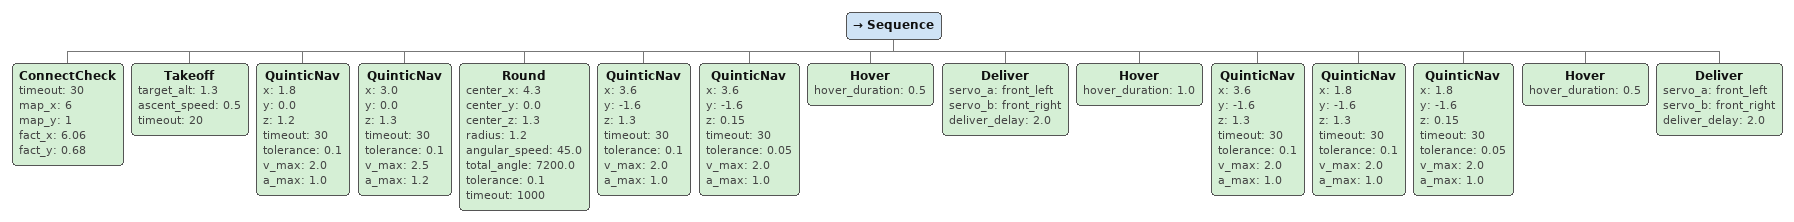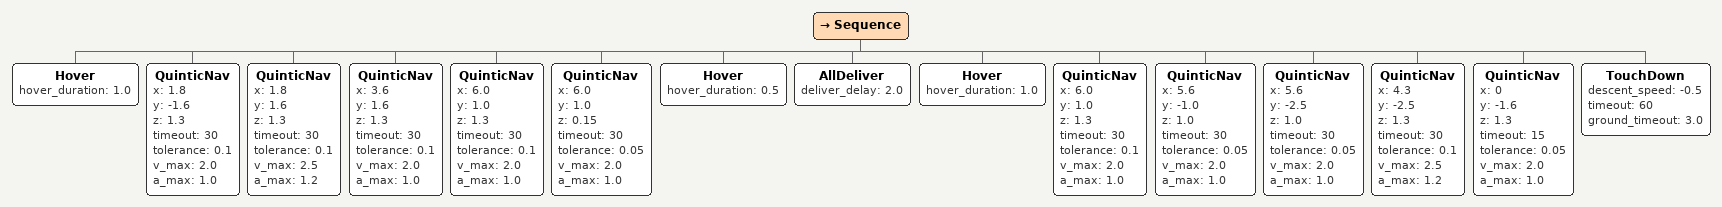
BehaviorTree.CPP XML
<Sequence>

    <!--step0:起飞-->
    <ConnectCheck timeout="30" map_x="6" map_y="1" fact_x="6.06" fact_y="0.68"/>
    <Takeoff target_alt="1.3" ascent_speed="0.5" timeout="20"/>

    <!-- step1: QR -->
    <QuinticNav x="1.8" y="0.0" z="1.2" timeout="30" tolerance="0.1" v_max="2.0" a_max="1.0"/>

    <!-- step2: 绕飞 -->
    <QuinticNav x="3.0" y="0.0" z="1.3" timeout="30" tolerance="0.1" v_max="2.5" a_max="1.2"/>
    <Round center_x="4.3" center_y="0.0" center_z="1.3" radius="1.2" angular_speed="45.0" total_angle="7200.0" tolerance="0.1" timeout="1000"/>

    <!-- step3.1: 第1个投送点 -->
    <QuinticNav x="3.6" y="-1.6" z="1.3" timeout="30" tolerance="0.1" v_max="2.0" a_max="1.0"/>
    <QuinticNav x="3.6" y="-1.6" z="0.15" timeout="30" tolerance="0.05" v_max="2.0" a_max="1.0"/>
    <Hover hover_duration="0.5"/>
    <Deliver servo_a="front_left" servo_b="front_right" deliver_delay="2.0"/>
    <Hover hover_duration="1.0"/>
    <QuinticNav x="3.6" y="-1.6" z="1.3" timeout="30" tolerance="0.1" v_max="2.0" a_max="1.0"/>

    <!-- step3.2: 第2个投送点 -->
    <QuinticNav x="1.8" y="-1.6" z="1.3" timeout="30" tolerance="0.1" v_max="2.0" a_max="1.0"/>
    <QuinticNav x="1.8" y="-1.6" z="0.15" timeout="30" tolerance="0.05" v_max="2.0" a_max="1.0"/>
    <Hover hover_duration="0.5"/>
    <Deliver servo_a="front_left" servo_b="front_right" deliver_delay="2.0"/>

</Sequence>

<Sequence>

    <Hover hover_duration="1.0"/>
    <QuinticNav x="1.8" y="-1.6" z="1.3" timeout="30" tolerance="0.1" v_max="2.0" a_max="1.0"/>

    <!-- step3.3: 第3个投送点 -->
    <QuinticNav x="1.8" y="1.6" z="1.3" timeout="30" tolerance="0.1" v_max="2.5" a_max="1.2"/>

    <!-- step3.4: 第4个投送点 -->
    <QuinticNav x="3.6" y="1.6" z="1.3" timeout="30" tolerance="0.1" v_max="2.0" a_max="1.0"/>

    <!-- step3.5: 特殊投放点 -->
    <QuinticNav x="6.0" y="1.0" z="1.3" timeout="30" tolerance="0.1" v_max="2.0" a_max="1.0"/>
    <QuinticNav x="6.0" y="1.0" z="0.15" timeout="30" tolerance="0.05" v_max="2.0" a_max="1.0"/>
    <Hover hover_duration="0.5"/>
    <AllDeliver deliver_delay="2.0"/>
    <Hover hover_duration="1.0"/>
    <QuinticNav x="6.0" y="1.0" z="1.3" timeout="30" tolerance="0.1" v_max="2.0" a_max="1.0"/>

    <!-- step4:穿越圆环 -->
    <QuinticNav x="5.6" y="-1.0" z="1.0" timeout="30" tolerance="0.05" v_max="2.0" a_max="1.0"/>
    <QuinticNav x="5.6" y="-2.5" z="1.0" timeout="30" tolerance="0.05" v_max="2.0" a_max="1.0"/>

    <!-- 防撞 -->
    <QuinticNav x="4.3" y="-2.5" z="1.3" timeout="30" tolerance="0.1" v_max="2.5" a_max="1.2"/>

    <!-- step5: 降落 -->
    <QuinticNav x="0" y="-1.6" z="1.3" timeout="15" tolerance="0.05" v_max="2.0" a_max="1.0"/>
    <TouchDown descent_speed="-0.5" timeout="60" ground_timeout="3.0"/>

</Sequence>
